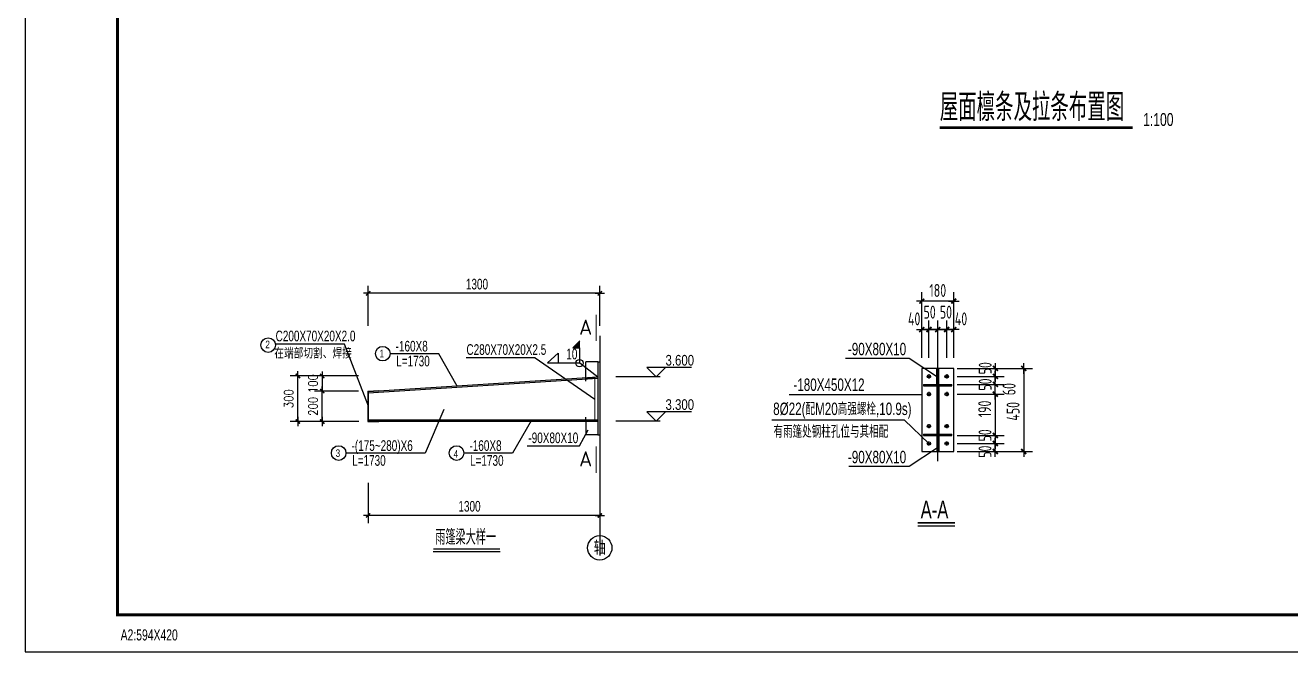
# Model space of a CAD drawing. Extents: x -544850 to 241437, y -10347 to 32059.
# Drawn here: x -42966 to -8701, y -10347 to 6616 of the extents above; entities that cross this region are included whole.
import ezdxf
from ezdxf.enums import TextEntityAlignment as Align

# ---------------------------------------------------------------- set-up
doc = ezdxf.new("R2010")
doc.units = 0
doc.header["$LTSCALE"] = 1000
doc.linetypes.add('CENTER', pattern=[2, 1.25, -0.25, 0.25, -0.25])
doc.layers.get('0').update_dxf_attribs({"linetype": 'CONTINUOUS'})
for name, color, linetype in [('7', 1, 'CONTINUOUS'), ('8', 3, 'CONTINUOUS'), ('AXIS', 253, 'CENTER'), ('AXIS_TEXT', 7, 'CONTINUOUS'), ('BASE_DE_NUM', 7, 'CONTINUOUS'), ('DIM', 3, 'CONTINUOUS'), ('DIM_SYMB', 3, 'CONTINUOUS'), ('DOTE', 1, 'CONTINUOUS'), ('PUB_DIM', 3, 'CONTINUOUS'), ('PUB_TEXT', 7, 'CONTINUOUS'), ('TEXT', 7, 'CONTINUOUS'), ('THICK', 6, 'CONTINUOUS'), ('THIN', 7, 'CONTINUOUS'), ('图框(锁住)', 7, 'CONTINUOUS')]:
    doc.layers.add(name, color=color, linetype=linetype)
doc.styles.add('_HZTXT', font='txt.shx', dxfattribs={"width": 0.8, "bigfont": 'HZTXT.shx'})
doc.styles.add('hztxt', font='天和字符.shx', dxfattribs={"width": 0.7, "bigfont": '天和汉字.shx'})
doc.styles.add('TSSD_Dimension', font='tssdeng.shx', dxfattribs={"width": 0.7, "bigfont": 'hztxt.shx'})
doc.styles.add('TSSD_NORM', font='tssdeng.shx', dxfattribs={"bigfont": 'hztxt.shx'})
doc.styles.add('TSSD_Rein', font='天和字符.shx', dxfattribs={"width": 0.7, "bigfont": '天和汉字.shx'})
doc.styles.add('天和', font='天和字符.shx', dxfattribs={"width": 0.7, "bigfont": '天和汉字.shx'})

# ---------------------------------------------------------------- blocks, each defined once
blk = doc.blocks.new('FDTERTER')
at = {"layer": '图框(锁住)', "color": 3, "linetype": 'Continuous'}
for p, q in [((-15, 41988), (-15, -12)), ((-15, -12), (59385, -12))]:
    blk.add_line(p, q, dxfattribs=at)
at = {"layer": '图框(锁住)', "linetype": 'Continuous', "const_width": 80}
blk.add_lwpolyline([(58385, 39888), (58385, 40988), (2485, 40988), (2485, 988), (58385, 988)], close=True, dxfattribs=at)
at = {"layer": '图框(锁住)', "color": 3, "linetype": 'Continuous', "style": '天和', "width": 0.7}
blk.add_text('A2:594X420', height=300, dxfattribs=at).set_placement((2567, 292))
blk = doc.blocks.new('_DIMX')
blk.add_line((-150, 0), (150, 0))
at = {"const_width": 50}
blk.add_lwpolyline([(-70, -70), (70, 70)], dxfattribs=at)

msp = doc.modelspace()

# ---------------------------------------------------------------- linework, layer by layer
for p, q in [((-34323.7, -2023.6, -400), (-36193.3, -2023.6, -400)), ((-33672.2, -3702.2, -400), (-34323.7, -2023.6, -400)), ((-28141.2, -2121.7, -400), (-27947.7, -1928.3, -400)), ((-31772.3, -2278.7, -400), (-33089, -2278.7, -400)), ((-31267.5, -3153.7, -400), (-31772.3, -2278.7, -400)), ((-29156.3, -2391.3, -400), (-31025.9, -2391.3, -400)), ((-28540.7, -2265.6, -400), (-28826.9, -2524.3, -400)), ((-28540.7, -2265.6, -400), (-28540.7, -2524.3, -400)), ((-27947.7, -2524.3, -400), (-27947.7, -2121.7, -400)), ((-31637, -3791.5, -400), (-32141.8, -4970.9, -400)), ((-29268.8, -4095.8, -400), (-29773.6, -4970.9, -400)), ((-32141.8, -4970.9, -400), (-34282.4, -4970.9, -400)), ((-29773.6, -4970.9, -400), (-31090.3, -4970.9, -400))]:
    msp.add_line(p, q)
at = {"color": 3, "linetype": 'ByBlock'}
for p, q in [((-18550.6, -2891.8, -388.9), (-18440.4, -2891.8, -388.9)), ((-18497.7, -2830.2, -388.9), (-18497.7, -2947.4, -388.9)), ((-17964.2, -2891.8, -388.9), (-18074.3, -2891.8, -388.9)), ((-18017, -2830.2, -388.9), (-18017, -2947.5, -388.9)), ((-18550.6, -3373.9, -388.9), (-18440.4, -3373.9, -388.9)), ((-18497.7, -3312.3, -388.9), (-18497.7, -3429.5, -388.9)), ((-17964.2, -3373.9, -388.9), (-18074.3, -3373.9, -388.9)), ((-18017, -3312.3, -388.9), (-18017, -3429.6, -388.9)), ((-18550.6, -4238, -777.8), (-18440.4, -4238, -777.8)), ((-18497.7, -4183.8, -777.8), (-18497.7, -4293.9, -777.8)), ((-17964.2, -4238, -777.8), (-18074.3, -4238, -777.8)), ((-18017, -4183.8, -777.8), (-18017, -4293.9, -777.8)), ((-18550.6, -4709.2, -777.8), (-18440.4, -4709.2, -777.8)), ((-18497.7, -4764.6, -777.8), (-18497.7, -4654.6, -777.8)), ((-17964.2, -4709.2, -777.8), (-18074.3, -4709.2, -777.8)), ((-18017, -4764.6, -777.8), (-18017, -4654.6, -777.8))]:
    msp.add_line(p, q, dxfattribs=at)
at = {"elevation": -406}
msp.add_lwpolyline([(-27947.7, -2121.7, 0, 273.6, 0), (-28044.4, -2025, 273.6, 273.6, 0)], format="xyseb", dxfattribs=at)
msp.add_lwpolyline([(-28826.9, -2524.3), (-27947.7, -2524.3), (-27459.7, -2903.5)], dxfattribs=at)
for centre, radius in [((-36389.9, -2045.5, -400), 197.8), ((-33286.8, -2275.8, -400), 197.8), ((-27960.2, -2531.6, -400), 98.9), ((-34480.2, -4968, -400), 197.8), ((-31288.1, -4968, -400), 197.8), ((-27410.3, -7534.6, -400), 329.7)]:
    msp.add_circle(centre, radius)
at = {"layer": '7'}
msp.add_line((-28141.2, -2121.7, -400), (-27947.7, -2121.7, -400), dxfattribs=at)
at = {"layer": '8', "color": 4, "const_width": 33, "elevation": -200}
msp.add_lwpolyline([(-27790.9, -3023.9), (-27790.9, -2936.6), (-27543.7, -2925), (-27543.7, -4089), (-27790.9, -4089), (-27790.9, -3992.6)], dxfattribs=at)
at = {"layer": '8', "color": 3}
for centre in [(-18497.7, -2891.8, -388.9), (-18017, -2891.8, -388.9), (-18497.7, -3373.9, -388.9), (-18017, -3373.9, -388.9), (-18497.7, -4238, -777.8), (-18017, -4238, -777.8), (-18497.7, -4709.2, -777.8), (-18017, -4709.2, -777.8)]:
    msp.add_circle(centre, 46.2, dxfattribs=at)
at = {"layer": 'AXIS', "ltscale": 10}
for p, q in [((-33683.8, -1524.8, -400), (-33683.8, -436.5, -400)), ((-27411.1, -642.6, -400), (-33683, -642.6, -400)), ((-27410.3, -1524.8, -400), (-27410.3, -436.5, -400)), ((-18690.1, -1617.8, -388.9), (-18690.1, -613, -388.9)), ((-17824.7, -1617.8, -388.9), (-17824.7, -613, -388.9)), ((-17825.6, -853.4, -388.9), (-18689.1, -853.4, -388.9)), ((-18691, -1622.6, -388.9), (-18692, -1622.6, -388.9)), ((-18690.1, -2387, -388.9), (-18690.1, -1382.2, -388.9)), ((-18497.7, -1622.6, -388.9), (-18690.1, -1622.6, -388.9)), ((-18498.7, -1622.6, -388.9), (-18499.7, -1622.6, -388.9)), ((-18497.7, -2387, -388.9), (-18497.7, -1382.2, -388.9)), ((-18497.7, -2387, -388.9), (-18497.7, -1382.2, -388.9)), ((-18497.7, -1622.6, -388.9), (-18257.4, -1622.6, -388.9)), ((-18496.8, -1622.6, -388.9), (-18495.8, -1622.6, -388.9)), ((-18258.3, -1622.6, -388.9), (-18259.3, -1622.6, -388.9)), ((-18257.4, -2387, -388.9), (-18257.4, -1382.2, -388.9)), ((-18257.4, -2387, -388.9), (-18257.4, -1382.2, -388.9)), ((-18017, -1622.6, -388.9), (-18257.4, -1622.6, -388.9)), ((-18256.4, -1622.6, -388.9), (-18255.4, -1622.6, -388.9)), ((-18017.9, -1622.6, -388.9), (-18018.9, -1622.6, -388.9)), ((-18017, -2387, -388.9), (-18017, -1382.2, -388.9)), ((-18017, -1622.6, -388.9), (-17824.7, -1622.6, -388.9)), ((-18016, -1622.6, -388.9), (-18015.1, -1622.6, -388.9)), ((-17824.7, -2387, -388.9), (-17824.7, -1382.2, -388.9)), ((-17823.7, -1622.6, -388.9), (-17822.7, -1622.6, -388.9)), ((-17728.5, -2675.5, -388.9), (-16458.9, -2675.5, -388.9)), ((-16767, -2675.5, -388.9), (-15689.6, -2675.5, -388.9)), ((-16699.2, -2674.5, -388.9), (-16699.2, -2673.6, -388.9)), ((-16699.2, -2675.5, -388.9), (-16699.2, -2891.8, -388.9)), ((-15930, -2676.5, -388.9), (-15930, -4924.5, -777.8)), ((-34598.7, -2878.2, -400), (-35791.8, -2878.2, -400)), ((-35585.8, -4113.6, -400), (-35585.8, -2879, -400)), ((-33939.3, -2880.2, -400), (-35132.5, -2880.2, -400)), ((-34926.4, -2879.4, -400), (-34926.4, -2878.6, -400)), ((-34926.4, -2880.2, -400), (-34926.4, -3290.7, -400)), ((-17728.5, -2891.8, -388.9), (-16458.9, -2891.8, -388.9)), ((-17728.5, -2891.8, -388.9), (-16458.9, -2891.8, -388.9)), ((-16699.2, -2890.9, -388.9), (-16699.2, -2889.9, -388.9)), ((-16699.2, -3108.2, -388.9), (-16699.2, -2891.8, -388.9)), ((-16699.2, -2892.8, -388.9), (-16699.2, -2893.8, -388.9)), ((-33939.4, -3290.7, -400), (-35132.5, -3290.7, -400)), ((-33939.4, -3290.7, -400), (-35132.5, -3290.7, -400)), ((-34926.4, -4113.6, -400), (-34926.4, -3291.6, -400)), ((-34926.4, -3291.6, -400), (-34926.4, -3292.4, -400)), ((-17728.5, -3108.2, -388.9), (-16458.9, -3108.2, -388.9)), ((-17728.5, -3373.9, -388.9), (-16458.9, -3373.9, -388.9)), ((-16699.2, -3109.2, -388.9), (-16699.2, -3110.1, -388.9)), ((-16699.2, -3373.9, -388.9), (-16699.2, -4491.8, -777.8)), ((-34598.6, -4114.4, -400), (-35791.8, -4114.4, -400)), ((-33939.2, -4114.4, -400), (-35132.5, -4114.4, -400)), ((-17728.5, -4492.8, -777.8), (-16458.9, -4492.8, -777.8)), ((-17728.5, -4709.2, -777.8), (-16458.9, -4709.2, -777.8)), ((-17728.5, -4709.2, -777.8), (-16458.9, -4709.2, -777.8)), ((-17536.2, -4492.8, -777.8), (-16458.9, -4492.8, -777.8)), ((-16699.2, -4491.8, -777.8), (-16699.2, -4490.9, -777.8)), ((-16699.2, -4492.8, -777.8), (-16699.2, -4709.2, -777.8)), ((-16699.2, -4708.2, -777.8), (-16699.2, -4707.2, -777.8)), ((-16699.2, -4925.5, -777.8), (-16699.2, -4709.2, -777.8)), ((-16699.2, -4710.1, -777.8), (-16699.2, -4711.1, -777.8)), ((-17728.5, -4925.5, -777.8), (-16458.9, -4925.5, -777.8)), ((-16767, -4925.5, -777.8), (-15689.6, -4925.5, -777.8)), ((-16699.2, -4926.5, -777.8), (-16699.2, -4927.4, -777.8)), ((-33683.8, -5776.5, -400), (-33683.8, -6864.7, -400)), ((-27410.3, -5776.5, -400), (-27410.3, -6864.7, -400)), ((-27411.1, -6658.7, -400), (-33683, -6658.7, -400))]:
    msp.add_line(p, q, dxfattribs=at)
at = {"layer": 'BASE_DE_NUM', "const_width": 20.6, "elevation": -200}
for points in [[(-27507.9, -1216.9), (-27507.9, -1937.9)], [(-27507.9, -4782.6), (-27507.9, -5503.6)]]:
    msp.add_lwpolyline(points, dxfattribs=at)
at = {"layer": 'DIM'}
msp.add_line((-27410.3, -1791.5, -400), (-27410.3, -7741.9, -400), dxfattribs=at)
at = {"layer": 'DIM_SYMB', "const_width": 70}
msp.add_lwpolyline([(-18202.4, 3842.5), (-12976, 3842.5)], dxfattribs=at)
at = {"layer": 'DOTE', "ltscale": 0.5}
for p, q in [((-18257.4, -5187.4, -777.8), (-18257.4, -1381.3, -388.9)), ((-27410.3, -1791.5, -400), (-27410.3, -7204.9, -400))]:
    msp.add_line(p, q, dxfattribs=at)
at = {"layer": 'PUB_DIM'}
for p, q in [((-25883.8, -2901, -400), (-26134.2, -2650.7, -400)), ((-24923.2, -2650.7, -400), (-26134.2, -2650.7, -400)), ((-25633.5, -2650.7, -400), (-25883.8, -2901, -400)), ((-25771.1, -2903.5, -400), (-26974, -2903.5, -400)), ((-25771.1, -4104.1, -400), (-26974, -4104.1, -400)), ((-24923.2, -3851.3, -400), (-26134.2, -3851.3, -400)), ((-25883.8, -4101.6, -400), (-26134.2, -3851.3, -400)), ((-25633.5, -3851.3, -400), (-25883.8, -4101.6, -400))]:
    msp.add_line(p, q, dxfattribs=at)
at = {"layer": 'PUB_TEXT'}
for p, q in [((-18017, -2387, -388.9), (-18017, -1382.2, -388.9)), ((-17536.2, -3108.2, -388.9), (-16458.9, -3108.2, -388.9)), ((-17536.2, -3373.9, -388.9), (-16458.9, -3373.9, -388.9))]:
    msp.add_line(p, q, dxfattribs=at)
at = {"layer": 'TEXT'}
for p, q in [((-22286, -3386.2, -388.9), (-18690.1, -3386.2, -388.9)), ((-19156.5, -4074.7, -777.8), (-22747, -4074.7, -777.8)), ((-19156.5, -4074.7, -777.8), (-18495.5, -4709.2, -777.8))]:
    msp.add_line(p, q, dxfattribs=at)
at = {"layer": 'THICK', "linetype": 'Continuous', "const_width": 38.6}
msp.add_lwpolyline([(-18802.1, -6857.3), (-17794, -6857.3)], dxfattribs=at)
at = {"layer": 'THICK', "linetype": 'Continuous', "const_width": 33.1, "elevation": -200}
msp.add_lwpolyline([(-31921.3, -7564.8), (-30109.3, -7564.8)], dxfattribs=at)
at = {"layer": 'THIN'}
for p, q in [((-29156.3, -2391.3, -400), (-27543.7, -3507, -400)), ((-27459.7, -2497, -400), (-27787.3, -2497, -400)), ((-27787.3, -2924.4, -400), (-27787.3, -2497, -400)), ((-27459.7, -2497, -400), (-27459.7, -4475, -400)), ((-27459.7, -2497, -400), (-27410.3, -2497, -400)), ((-27410.3, -2497, -400), (-27410.3, -4475, -400)), ((-18281.4, -3108.2, -388.9), (-18281.4, -2675.5, -388.9)), ((-18233.3, -3108.2, -388.9), (-18233.3, -2675.5, -388.9)), ((-33683.8, -3300.6, -400), (-27459.7, -2903.5, -400)), ((-33681.8, -3333.5, -400), (-27459.7, -2936.6, -400)), ((-33692, -3292.8, -400), (-33395.3, -3274.8, -400)), ((-33692, -3292.8, -400), (-33692, -4112.4, -400)), ((-33683.8, -3300.6, -400), (-33683.8, -4104.1, -400)), ((-33395.3, -3274.8, -400), (-33394.8, -3283, -400)), ((-18642, -3108.2, -388.9), (-17872.7, -3108.2, -388.9)), ((-18642, -3146.7, -388.9), (-17872.7, -3146.7, -388.9)), ((-18281.4, -3146.7, -388.9), (-18281.4, -4454.3, -777.8)), ((-18233.3, -3146.7, -388.9), (-18233.3, -4454.3, -777.8)), ((-33683.8, -4071.2, -400), (-27459.7, -4071.2, -400)), ((-33683.8, -4104.1, -400), (-27459.7, -4104.1, -400)), ((-33395.3, -4112.4, -400), (-33395.3, -4104.1, -400)), ((-27787.3, -4104.1, -400), (-27787.3, -4475, -400)), ((-33692, -4112.4, -400), (-33395.3, -4112.4, -400)), ((-27960.6, -4769.3, -400), (-27722.5, -4337, -400)), ((-18642, -4454.3, -777.8), (-17872.7, -4454.3, -777.8)), ((-29372.7, -4769.3, -400), (-27960.6, -4769.3, -400)), ((-27459.7, -4475, -400), (-27787.3, -4475, -400)), ((-27459.7, -4475, -400), (-27410.3, -4475, -400)), ((-18642, -4492.8, -777.8), (-17872.7, -4492.8, -777.8)), ((-18281.4, -4492.8, -777.8), (-18281.4, -4925.5, -777.8)), ((-18233.3, -4492.8, -777.8), (-18233.3, -4925.5, -777.8))]:
    msp.add_line(p, q, dxfattribs=at)
for points in [[(-20759.4, -2399.8), (-19029.8, -2399.8), (-18268.6, -2904.2)], [(-18642, -3108.2), (-18642, -3146.7)], [(-17872.7, -3146.7), (-17872.7, -3108.2)]]:
    msp.add_lwpolyline(points, dxfattribs=at)
msp.add_lwpolyline([(-18690.1, -4925.5), (-17824.7, -4925.5), (-17824.7, -2675.5), (-18690.1, -2675.5)], close=True, dxfattribs=at)
at = {"layer": 'THIN', "elevation": -388.9}
for points in [[(-18642, -4454.3), (-18642, -4492.8)], [(-17872.7, -4492.8), (-17872.7, -4454.3)], [(-20666.6, -5324.7), (-19029.8, -5324.7), (-18268.6, -4820.4)]]:
    msp.add_lwpolyline(points, dxfattribs=at)
at = {"layer": 'THIN', "linetype": 'Continuous'}
msp.add_lwpolyline([(-18802.1, -6943.2), (-17794, -6943.2)], dxfattribs=at)
at = {"layer": 'THIN', "linetype": 'Continuous', "elevation": -200}
msp.add_lwpolyline([(-31921.3, -7638.4), (-30109.3, -7638.4)], dxfattribs=at)

# ---------------------------------------------------------------- block references
at = {"linetype": 'Continuous'}
msp.add_blockref('FDTERTER', (-42950.9, -10334.8), dxfattribs=at)
at = {"layer": 'AXIS', "ltscale": 10}
for p, xscale, yscale, zscale, rotation in [((-33683.8, -642.6, -400), 0.8241758241783828, 0.8241758241783828, 0.8241758241758248, 180), ((-18690.1, -853.4, -388.9), 0.9615384615026414, 0.9615384615026414, 0.9615384615384528, 180), ((-18497.7, -1622.6, -388.9), 0.9615384615026414, 0.9615384615026414, 0.9615384615384528, 180), ((-18257.4, -1622.6, -388.9), 0.9615384615026414, 0.9615384615026414, 0.9615384615384528, 180), ((-18017, -1622.6, -388.9), 0.9615384615026414, 0.9615384615026414, 0.9615384615384528, 180), ((-17824.7, -1622.6, -388.9), 0.9615384615026414, 0.9615384615026414, 0.9615384615384528, 180), ((-16699.2, -2675.5, -388.9), 0.9615384615026414, 0.9615384615026414, 0.9615384615384528, 270), ((-15930, -2675.5, -388.9), 0.9615384615026414, 0.9615384615026414, 0.9615384615384528, 90), ((-35585.8, -2878.2, -400), 0.8241758241783828, 0.8241758241783828, 0.8241758241758248, 90), ((-34926.4, -2880.2, -400), 0.8241758241783828, 0.8241758241783828, 0.8241758241758248, 270), ((-16699.2, -2891.8, -388.9), 0.9615384615026414, 0.9615384615026414, 0.9615384615384528, 270), ((-16699.2, -2891.8, -388.9), 0.9615384615026414, 0.9615384615026414, 0.9615384615384528, 90), ((-16699.2, -3108.2, -388.9), 0.9615384615026414, 0.9615384615026414, 0.9615384615384528, 90), ((-16699.2, -3108.2, -388.9), 0.9615384615026414, 0.9615384615026414, 0.9615384615384528, 90), ((-34926.4, -3290.7, -400), 0.8241758241783828, 0.8241758241783828, 0.8241758241758248, 90), ((-34926.4, -3290.7, -400), 0.8241758241783828, 0.8241758241783828, 0.8241758241758248, 90), ((-16699.2, -3373.9, -388.9), 0.9615384615026414, 0.9615384615026414, 0.9615384615384528, 90), ((-35585.8, -4114.4, -400), 0.8241758241783828, 0.8241758241783828, 0.8241758241758248, 270), ((-34926.4, -4114.4, -400), 0.8241758241783828, 0.8241758241783828, 0.8241758241758248, 270), ((-16699.2, -4492.8, -777.8), 0.9615384615026414, 0.9615384615026414, 0.9615384615384528, 270), ((-16699.2, -4492.8, -777.8), 0.9615384615026414, 0.9615384615026414, 0.9615384615384528, 270), ((-16699.2, -4709.2, -777.8), 0.9615384615026414, 0.9615384615026414, 0.9615384615384528, 270), ((-16699.2, -4709.2, -777.8), 0.9615384615026414, 0.9615384615026414, 0.9615384615384528, 90), ((-16699.2, -4925.5, -777.8), 0.9615384615026414, 0.9615384615026414, 0.9615384615384528, 90), ((-15930, -4925.5, -777.8), 0.9615384615026414, 0.9615384615026414, 0.9615384615384528, 270), ((-33683.8, -6658.7, -400), 0.8241758241783828, 0.8241758241783828, 0.8241758241758248, 180)]:
    msp.add_blockref('_DIMX', p, dxfattribs=dict(at, xscale=xscale, yscale=yscale, zscale=zscale, rotation=rotation))
for p, xscale, yscale, zscale in [((-27410.3, -642.6, -400), 0.8241758241783828, 0.8241758241783828, 0.8241758241758248), ((-17824.7, -853.4, -388.9), 0.9615384615026414, 0.9615384615026414, 0.9615384615384528), ((-18690.1, -1622.6, -388.9), 0.9615384615026414, 0.9615384615026414, 0.9615384615384528), ((-18497.7, -1622.6, -388.9), 0.9615384615026414, 0.9615384615026414, 0.9615384615384528), ((-18257.4, -1622.6, -388.9), 0.9615384615026414, 0.9615384615026414, 0.9615384615384528), ((-18017, -1622.6, -388.9), 0.9615384615026414, 0.9615384615026414, 0.9615384615384528), ((-27410.3, -6658.7, -400), 0.8241758241783828, 0.8241758241783828, 0.8241758241758248)]:
    msp.add_blockref('_DIMX', p, dxfattribs=dict(at, xscale=xscale, yscale=yscale, zscale=zscale))

# ---------------------------------------------------------------- texts
at = {"layer": 'AXIS_TEXT', "style": '天和', "width": 0.986025}
msp.add_attdef('轴', text='', height=369.2, dxfattribs=at).set_placement((-27575.1, -7719.2, -400), (-27245.4, -7719.2, -400), align=Align.FIT)
at = {"layer": 'BASE_DE_NUM', "style": 'TSSD_NORM'}
for p in [(-27792.7, -1765.6, -400), (-27792.7, -5331.3, -400)]:
    msp.add_text('A', height=412.1, dxfattribs=at).set_placement(p, align=Align.CENTER)
at = {"layer": 'DIM', "color": 7, "char_height": 350.03, "attachment_point": 5, "style": 'TSSD_Dimension'}
for s, insert in [('\\A1;180', (-18257.4, -564.9, -388.9)), ('\\A1;50', (-18478.2, -1152.5, -388.9)), ('\\A1;50', (-18036.5, -1152.5, -388.9)), ('\\A1;40', (-18897.5, -1334.2, -388.9)), ('\\A1;40', (-17629, -1334.2, -388.9))]:
    msp.add_mtext(s, dxfattribs=dict(at, insert=insert))
at = {"layer": 'DIM', "color": 7, "char_height": 350.03, "attachment_point": 5, "rotation": 90, "style": 'TSSD_Dimension'}
for s, insert in [('\\A1;50', (-16973.3, -2671, -388.9)), ('\\A1;50', (-16973.3, -3112.7, -388.9)), ('\\A1;60', (-16325.9, -3236.6, -388.9)), ('\\A1;190', (-16987.7, -3771.7, -777.8)), ('\\A1;450', (-16218.5, -3837.5, -777.8)), ('\\A1;50', (-16978.9, -4488.3, -777.8)), ('\\A1;50', (-16978.9, -4930, -777.8))]:
    msp.add_mtext(s, dxfattribs=dict(at, insert=insert))
at = {"layer": 'PUB_DIM', "style": 'hztxt', "width": 0.8}
for s, p in [('2', (-36465.4, -2129.7, -400)), ('1', (-33374.4, -2376.6, -400)), ('3', (-34563.7, -5072.6, -400)), ('4', (-31367.8, -5095.1, -400))]:
    msp.add_text(s, height=206, dxfattribs=at).set_placement(p)
at = {"layer": 'PUB_TEXT', "style": '天和', "width": 0.7}
for s, height, p in [('屋面檩条及拉条布置图', 750.42, (-18202.4, 4021.2, -125.1)), ('1:100', 350.19, (-12695.8, 3889.3, -125.1))]:
    msp.add_text(s, height=height, dxfattribs=at).set_placement(p)
at = {"layer": 'PUB_TEXT', "char_height": 247.25, "attachment_point": 5, "rotation": 90, "style": '_HZTXT'}
for s, insert in [('\\A1;100', (-35173.7, -3085.5, -400)), ('\\A1;300', (-35833, -3496.3, -400)), ('\\A1;200', (-35173.7, -3702.6, -400))]:
    msp.add_mtext(s, dxfattribs=dict(at, insert=insert))
at = {"layer": 'TEXT', "style": 'TSSD_Rein', "width": 0.7}
for s, height, p in [('C200X70X20X2.0', 288.462, (-36188.2, -1941.8, -400)), ('-160X8', 288.46, (-32938.8, -2217.7, -400)), ('C280X70X20X2.5', 288.462, (-31020.7, -2309.5, -400)), ('-90X80X10', 336.54, (-20690.6, -2319.2, -388.9)), ('在端部切割、焊接', 288.46, (-36224.2, -2408.4, -400)), ('L=1730', 288.46, (-32922.5, -2620.6, -400)), ('10', 288.46, (-28316.3, -2430, -400)), ('-180X450X12', 336.538, (-22166.4, -3285.2, -388.9)), ('8%%C22(配M20高强螺栓,10.9s)', 336.538, (-22714.7, -3938.1, -777.8)), ('-90X80X10', 288.46, (-29343.7, -4700.1, -400)), ('有雨篷处钢柱孔位与其相配', 336.538, (-22708.2, -4555, -777.8)), ('-(175~280)X6', 288.462, (-34132.2, -4909.9, -400)), ('-160X8', 288.46, (-30940.1, -4909.9, -400)), ('L=1730', 288.46, (-34115.9, -5312.8, -400)), ('L=1730', 288.46, (-30923.8, -5312.8, -400)), ('-90X80X10', 336.54, (-20690.6, -5244, -777.8)), ('A-A', 480.77, (-18721.3, -6738.2, -388.9)), ('雨篷梁大样一', 412.09, (-31863.8, -7451.2, -400))]:
    msp.add_text(s, height=height, dxfattribs=at).set_placement(p)
at = {"layer": 'TEXT', "style": 'TSSD_Rein', "width": 0.8}
for s, p in [('3.600', (-24857.4, -2598.7, -400)), ('3.300', (-24857.4, -3799.3, -400))]:
    msp.add_text(s, height=288.46, dxfattribs=at).set_placement(p, align=Align.RIGHT)
at = {"layer": 'TEXT', "char_height": 288.46, "attachment_point": 5, "style": 'TSSD_Rein'}
for insert in [(-30735.9, -395.3, -400), (-30937.9, -6411.4, -400)]:
    msp.add_mtext('\\A1;1300', dxfattribs=dict(at, insert=insert))

doc.saveas('drawing.dxf')
